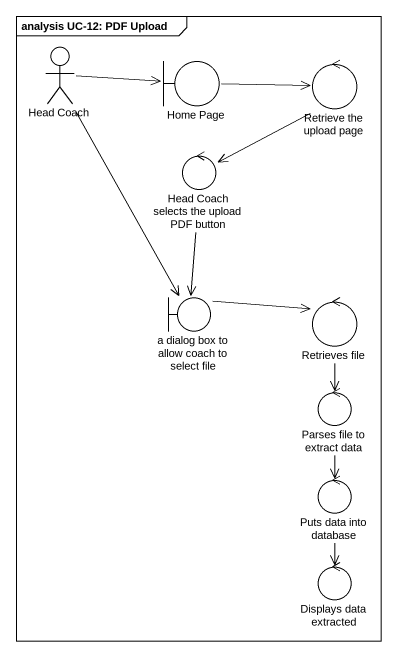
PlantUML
@startuml
mainframe analysis UC-12: PDF Upload
actor "Head Coach" as Head_Coach
boundary "Home Page" as Home_Page
control "Retrieve the upload page" as Retrieve_the_upload_page
control "Head Coach selects the upload PDF button" as Head_Coach_selects_the
boundary "a dialog box to allow coach to select file" as a_dialog_box_to_allow_coach
control "Retrieves file" as Retrieves_file
control "Parses file to extract data" as Parses_file_to_extract_data
control "Puts data into database" as Puts_data_into_database
control "Displays data extracted" as Displays_data_extracted
Head_Coach -right-> Home_Page
Head_Coach --> a_dialog_box_to_allow_coach
Home_Page -right-> Retrieve_the_upload_page
Retrieve_the_upload_page --> Head_Coach_selects_the
Head_Coach_selects_the --> a_dialog_box_to_allow_coach
a_dialog_box_to_allow_coach -right-> Retrieves_file
Retrieves_file --> Parses_file_to_extract_data
Parses_file_to_extract_data --> Puts_data_into_database
Puts_data_into_database --> Displays_data_extracted
@enduml
